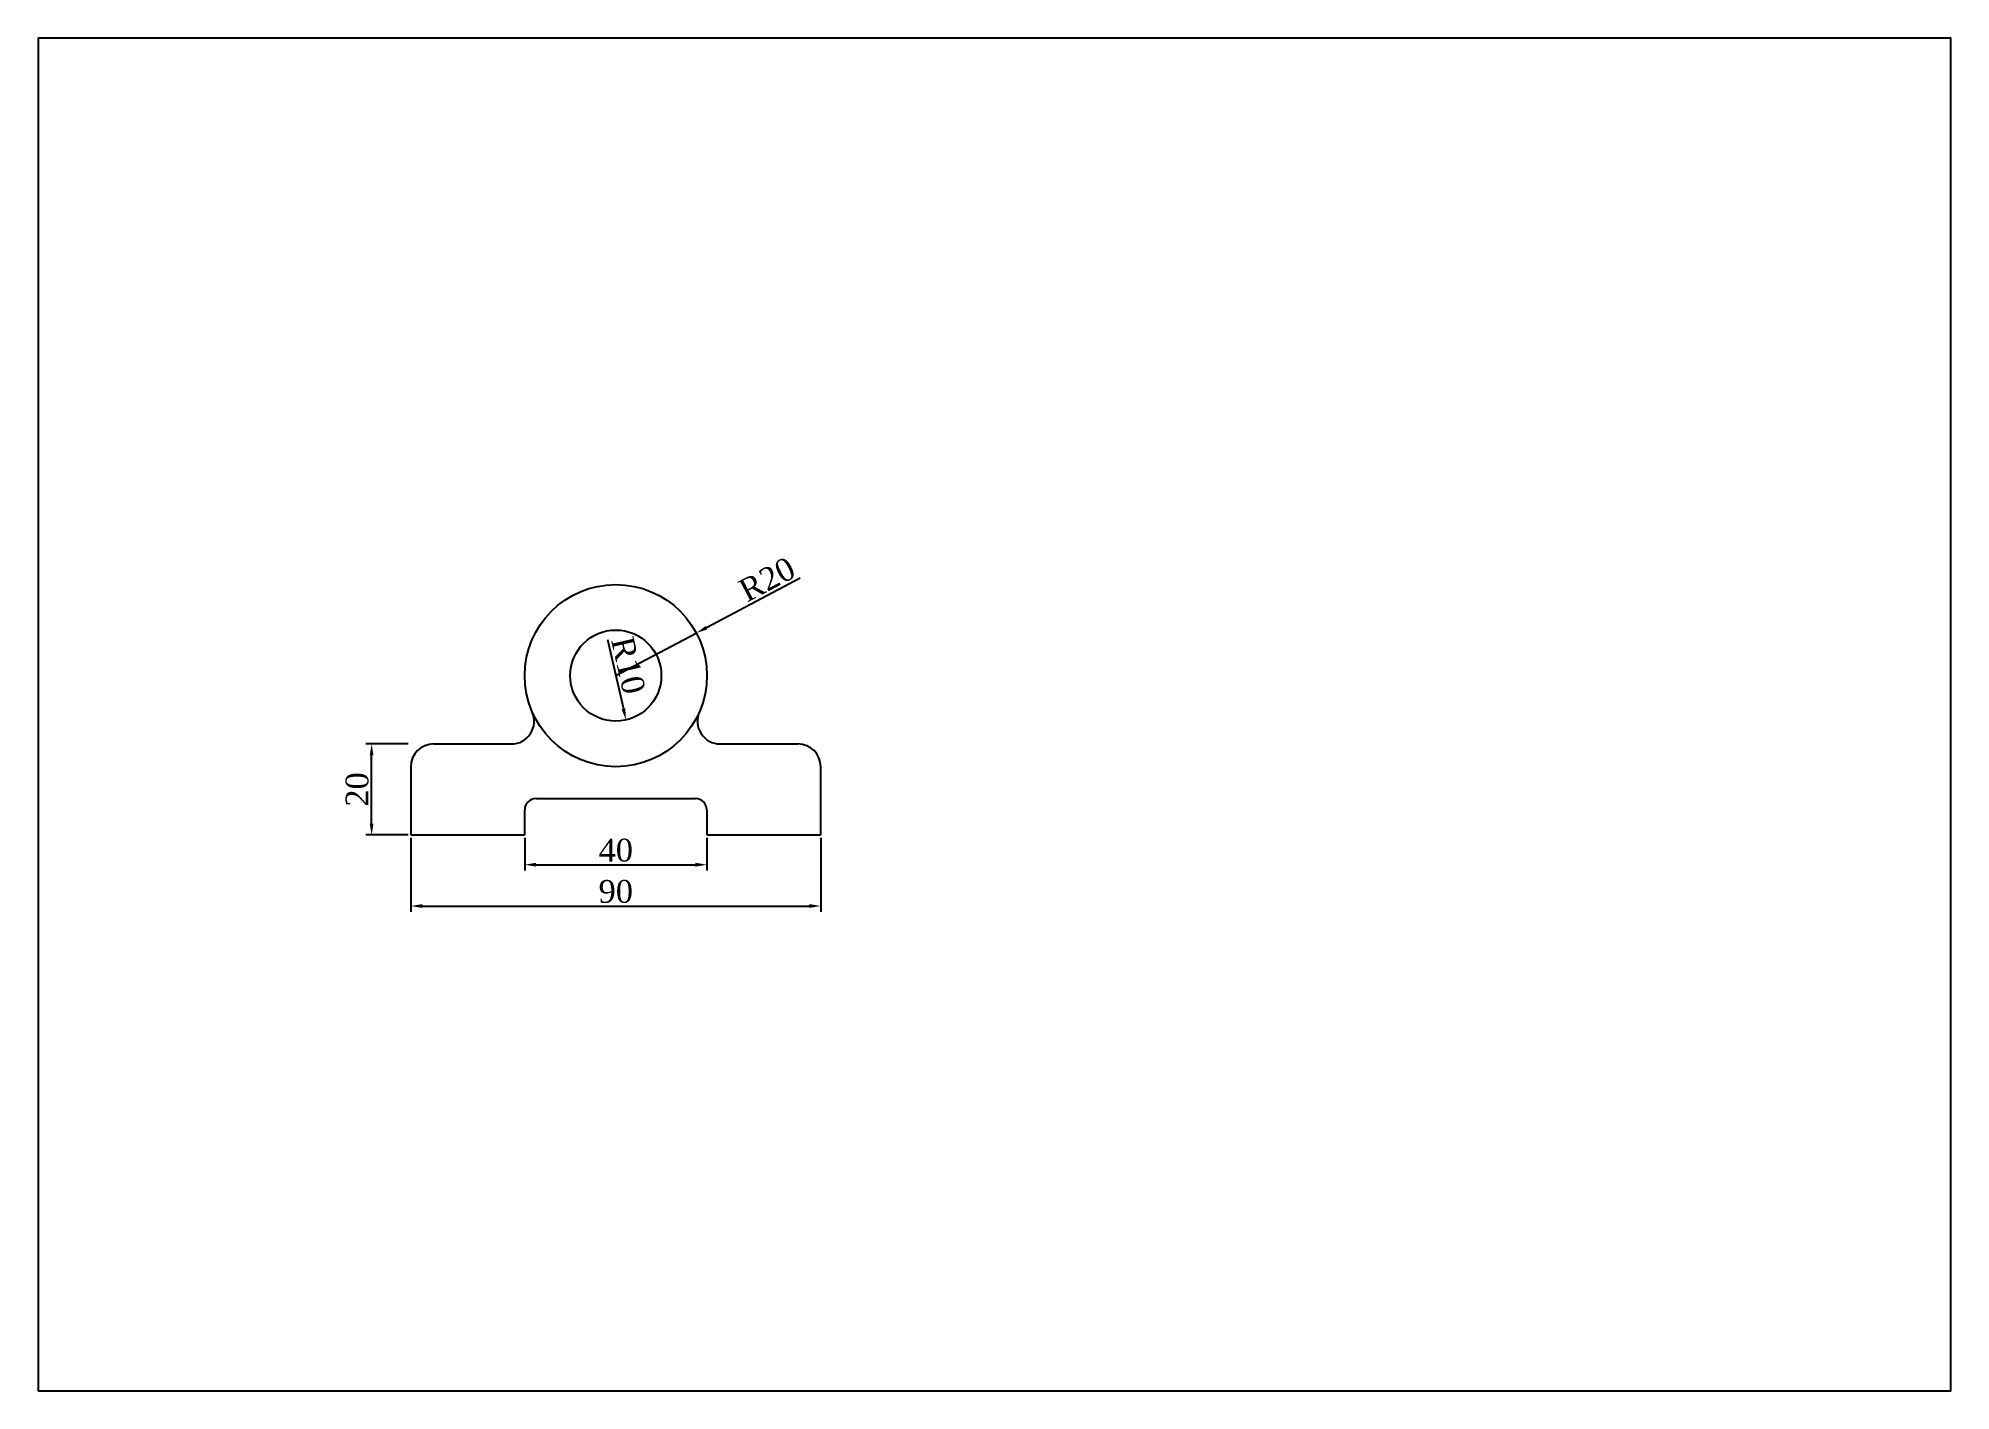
# Model space of a CAD drawing. Header units: millimetres. Extents: x 0 to 420, y 0 to 297.
import ezdxf

# ---------------------------------------------------------------- set-up
doc = ezdxf.new("R2010")
doc.units = ezdxf.units.MM
doc.styles.get("Standard").update_dxf_attribs({"font": 'times.ttf', "height": 5})
doc.dimstyles.new('ISO-25', dxfattribs={"dimtxt": 5, "dimasz": 2.5, "dimexe": 1.25, "dimexo": 0.625, "dimtad": 1, "dimdec": 0, "dimtxsty": 'Standard', "dimcen": 2.5, "dimadec": 0, "dimazin": 0, "dimtfac": 1, "dimtdec": 0, "dimtmove": 0, "dimatfit": 3, "dimfxl": 1, "dimarcsym": 0})

# ---------------------------------------------------------------- blocks, each defined once
blk = doc.blocks.new('*D1')
at = {"color": 0, "lineweight": -2, "transparency": 16777216}
for p, q in [((81.21, 142.04), (71.96, 142.04)), ((73.21, 124.54), (73.21, 139.54)), ((81.21, 122.04), (71.96, 122.04))]:
    blk.add_line(p, q, dxfattribs=at)
at = {"color": 0, "transparency": 16777216}
for points in [[(72.79, 139.54), (73.62, 139.54), (73.21, 142.04)], [(72.79, 124.54), (73.62, 124.54), (73.21, 122.04)]]:
    blk.add_solid(points, dxfattribs=at)
at = {"layer": 'Defpoints', "color": 0, "transparency": 16777216}
for p in [(73.21, 142.04), (81.83, 142.04), (81.83, 122.04)]:
    blk.add_point(p, dxfattribs=at)
at = {"color": 0, "transparency": 16777216, "insert": (70.04, 132.04), "char_height": 5, "attachment_point": 5, "rotation": 90}
blk.add_mtext('20', dxfattribs=at)
blk = doc.blocks.new('*D2')
at = {"color": 0, "lineweight": -2, "transparency": 16777216}
blk.add_line((125.01, 165), (128.51, 149.73), dxfattribs=at)
at = {"color": 0, "transparency": 16777216}
blk.add_solid([(128.92, 149.82), (128.1, 149.64), (129.07, 147.29)], dxfattribs=at)
at = {"layer": 'Defpoints', "color": 0, "transparency": 16777216}
for p in [(126.83, 157.04), (129.07, 147.29)]:
    blk.add_point(p, dxfattribs=at)
at = {"color": 0, "transparency": 16777216, "insert": (129.57, 159.29), "char_height": 5, "attachment_point": 5, "rotation": 282.9149}
blk.add_mtext('R10', dxfattribs=at)
blk = doc.blocks.new('*D3')
at = {"color": 0, "lineweight": -2, "transparency": 16777216}
for p, q in [((167.35, 178.44), (146.73, 167.55)), ((126.83, 157.04), (144.52, 166.38))]:
    blk.add_line(p, q, dxfattribs=at)
at = {"color": 0, "transparency": 16777216}
blk.add_solid([(146.53, 167.92), (146.92, 167.18), (144.52, 166.38)], dxfattribs=at)
at = {"layer": 'Defpoints', "color": 0, "transparency": 16777216}
for p in [(144.52, 166.38), (126.83, 157.04)]:
    blk.add_point(p, dxfattribs=at)
at = {"color": 0, "transparency": 16777216, "insert": (160.05, 178.17), "char_height": 5, "attachment_point": 5, "rotation": 27.8446}
blk.add_mtext('R20', dxfattribs=at)
blk = doc.blocks.new('*D4')
at = {"color": 0, "lineweight": -2, "transparency": 16777216}
for p, q in [((81.83, 121.41), (81.83, 105.19)), ((171.83, 121.41), (171.83, 105.19)), ((84.33, 106.44), (169.33, 106.44))]:
    blk.add_line(p, q, dxfattribs=at)
at = {"color": 0, "transparency": 16777216}
for points in [[(84.33, 106.86), (84.33, 106.03), (81.83, 106.44)], [(169.33, 106.86), (169.33, 106.03), (171.83, 106.44)]]:
    blk.add_solid(points, dxfattribs=at)
at = {"layer": 'Defpoints', "color": 0, "transparency": 16777216}
for p in [(81.83, 122.04), (171.83, 122.04), (171.83, 106.44)]:
    blk.add_point(p, dxfattribs=at)
at = {"color": 0, "transparency": 16777216, "insert": (126.83, 109.62), "char_height": 5, "attachment_point": 5}
blk.add_mtext('90', dxfattribs=at)
blk = doc.blocks.new('*D5')
at = {"color": 0, "lineweight": -2, "transparency": 16777216}
for p, q in [((106.83, 121.41), (106.83, 114.26)), ((146.83, 121.41), (146.83, 114.26)), ((109.33, 115.51), (144.33, 115.51))]:
    blk.add_line(p, q, dxfattribs=at)
at = {"color": 0, "transparency": 16777216}
for points in [[(109.33, 115.93), (109.33, 115.09), (106.83, 115.51)], [(144.33, 115.93), (144.33, 115.09), (146.83, 115.51)]]:
    blk.add_solid(points, dxfattribs=at)
at = {"layer": 'Defpoints', "color": 0, "transparency": 16777216}
for p in [(106.83, 122.04), (146.83, 122.04), (146.83, 115.51)]:
    blk.add_point(p, dxfattribs=at)
at = {"color": 0, "transparency": 16777216, "insert": (126.83, 118.68), "char_height": 5, "attachment_point": 5}
blk.add_mtext('40', dxfattribs=at)

msp = doc.modelspace()

# ---------------------------------------------------------------- linework, layer by layer
for p, q in [((86.83, 142.04), (103.92, 142.04)), ((149.75, 142.04), (166.83, 142.04)), ((81.83, 137.04), (81.83, 122.04)), ((171.83, 122.04), (171.83, 137.04)), ((106.83, 122.04), (106.83, 127.54)), ((109.33, 130.04), (144.33, 130.04)), ((146.83, 127.54), (146.83, 122.04)), ((81.83, 122.04), (106.83, 122.04)), ((81.83, 122.04), (106.83, 122.04)), ((126.83, 122.04), (126.83, 122.04)), ((146.83, 122.04), (171.83, 122.04))]:
    msp.add_line(p, q)
msp.add_lwpolyline([(0, 0), (420, 0), (420, 297), (0, 297)], close=True)
for radius in [20, 10]:
    msp.add_circle((126.83, 157.04), radius)
for centre, radius, start, end in [((103.92, 147.04), 5, 270, 23.5782), ((149.75, 147.04), 5, 156.4218, 270), ((86.83, 137.04), 5, 90, 180), ((166.83, 137.04), 5, 0, 90), ((109.33, 127.54), 2.5, 90, 180), ((144.33, 127.54), 2.5, 0, 90)]:
    msp.add_arc(centre, radius, start, end)

# ---------------------------------------------------------------- dimensions: what is measured, and where the dimension line sits
for mpoint, picture, middle in [((144.52, 166.38), '*D3', (161.53, 175.37)), ((129.07, 147.29), '*D2', (126.48, 158.58))]:
    dim = msp.add_radius_dim(center=(126.83, 157.04), mpoint=mpoint, dimstyle='ISO-25')
    dim.commit()
    dim.dimension.update_dxf_attribs({"geometry": picture, "text_midpoint": middle, "dimtype": 164})
dim = msp.add_linear_dim(base=(73.21, 142.04), p1=(81.83, 122.04), p2=(81.83, 142.04), angle=90, dimstyle='ISO-25')
dim.commit()
dim.dimension.update_dxf_attribs({"geometry": '*D1', "text_midpoint": (70.04, 132.04)})
for base, p1, p2, picture, middle in [((171.83, 106.44), (81.83, 122.04), (171.83, 122.04), '*D4', (126.83, 109.62)), ((146.83, 115.51), (106.83, 122.04), (146.83, 122.04), '*D5', (126.83, 118.68))]:
    dim = msp.add_linear_dim(base=base, p1=p1, p2=p2, dimstyle='ISO-25')
    dim.commit()
    dim.dimension.update_dxf_attribs({"geometry": picture, "text_midpoint": middle})

doc.saveas('drawing.dxf')
